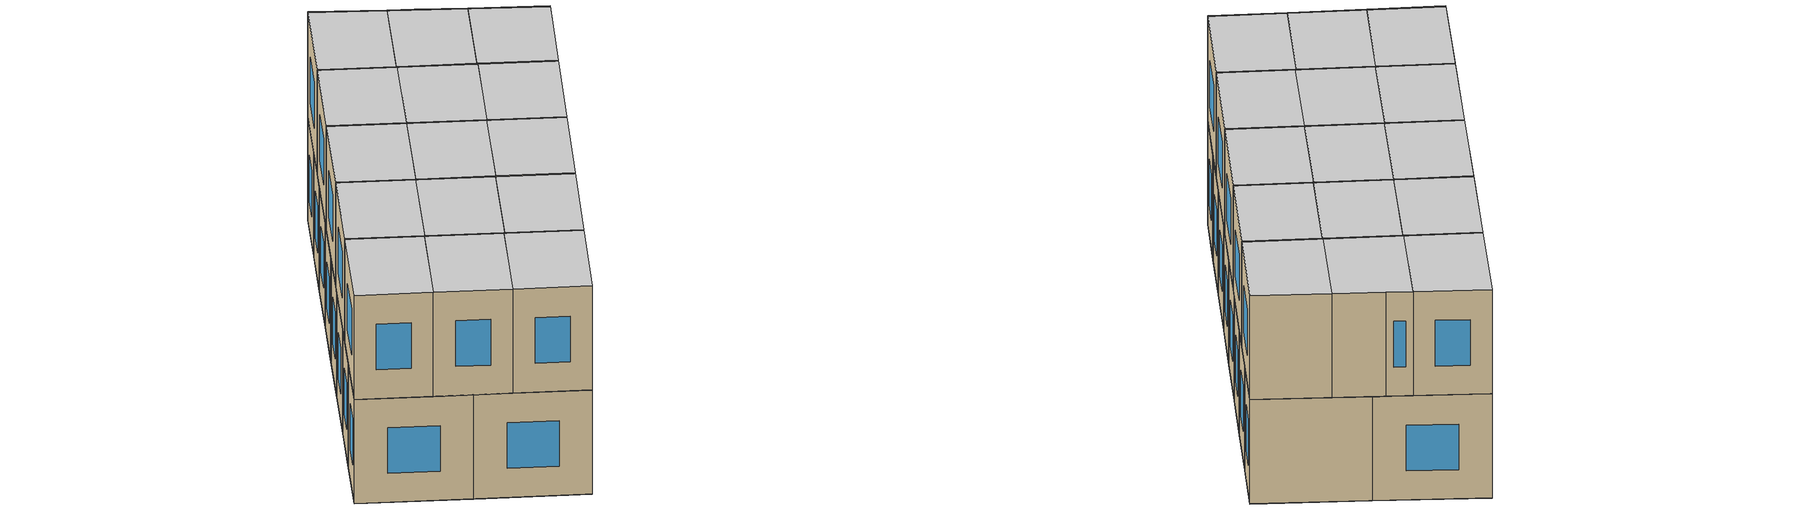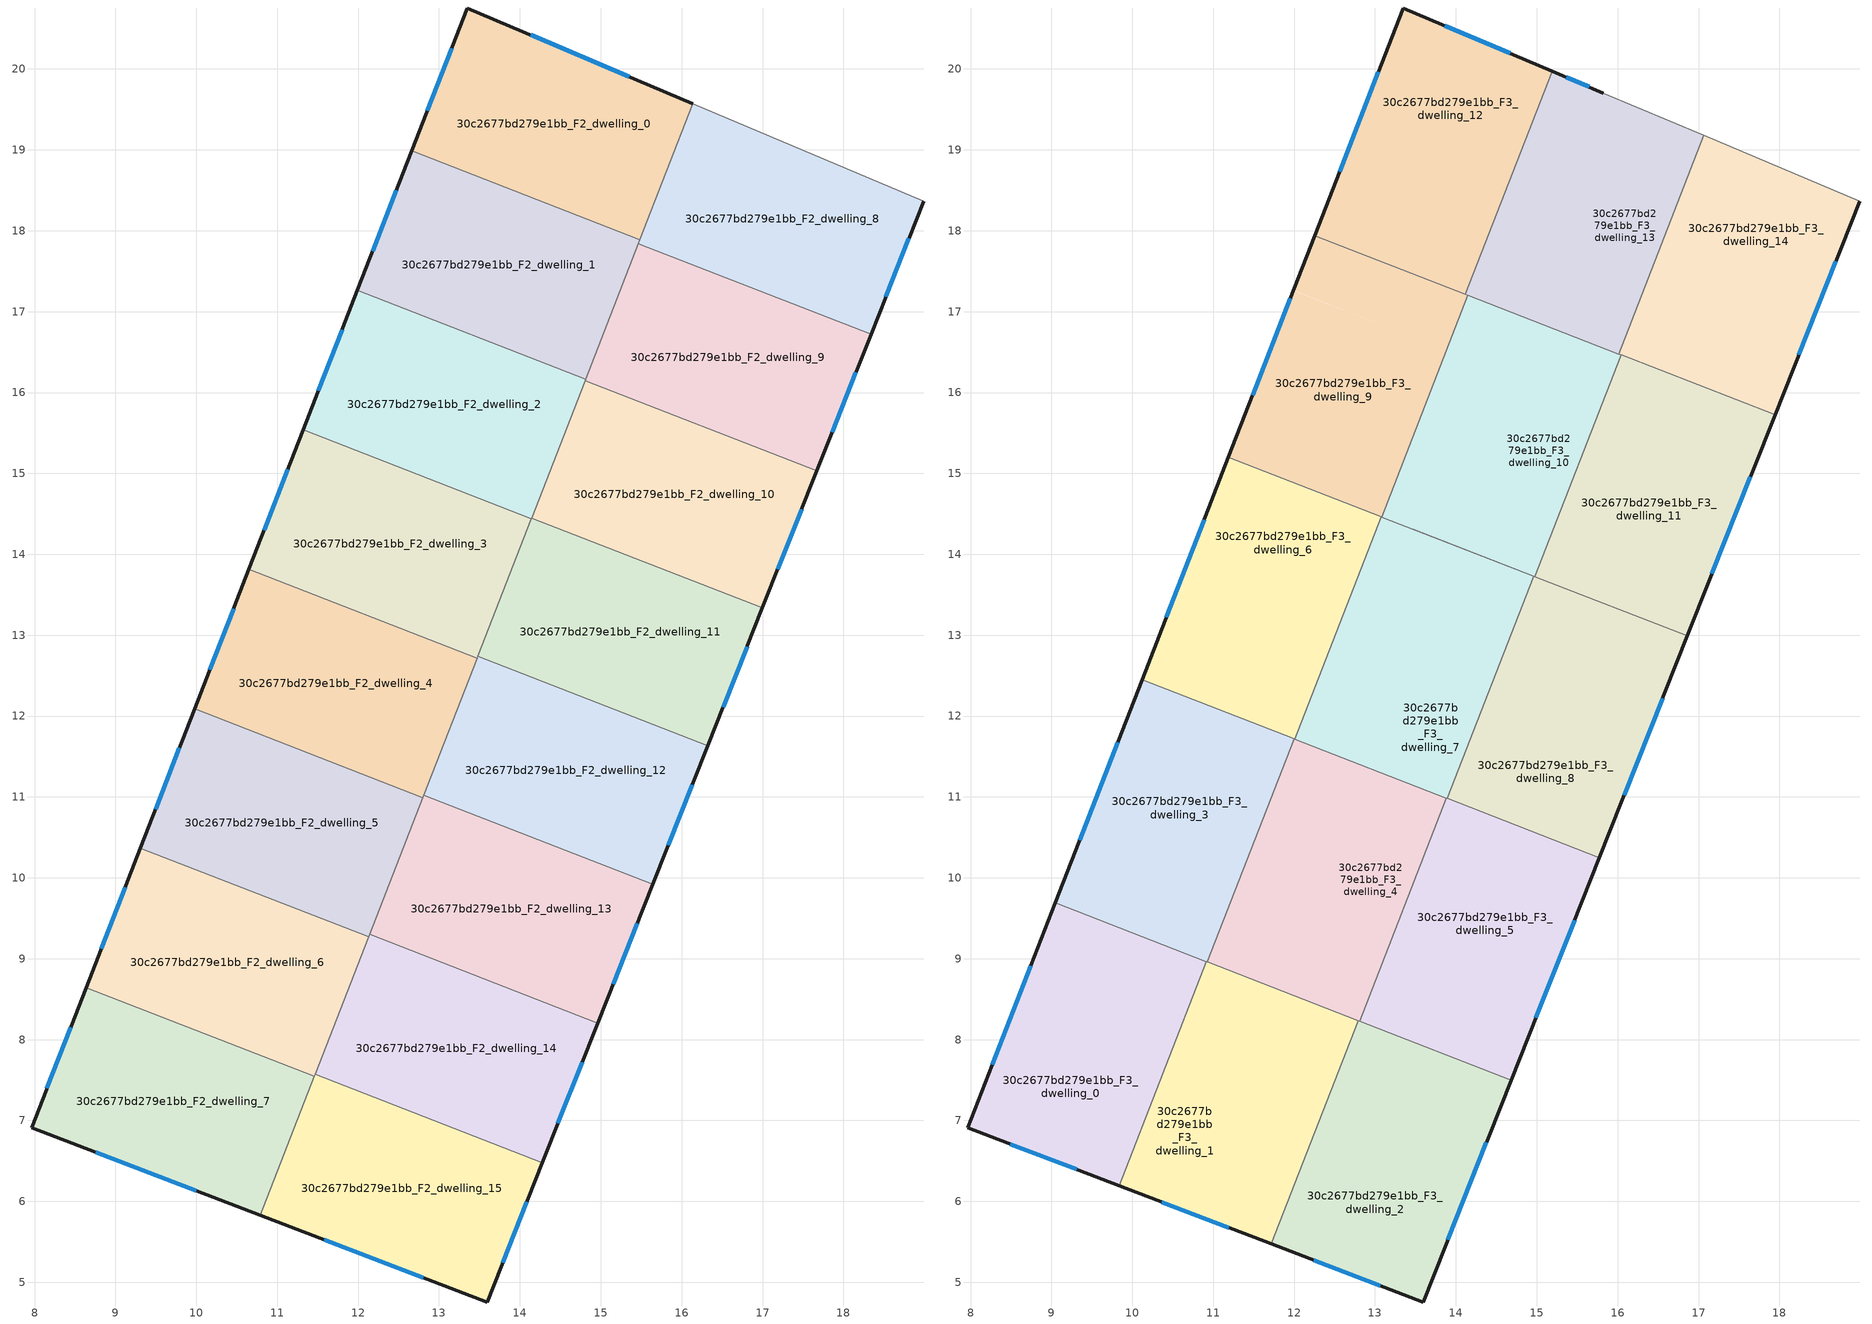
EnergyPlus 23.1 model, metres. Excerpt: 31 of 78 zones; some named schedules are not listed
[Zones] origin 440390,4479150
30c2677bd279e1bb_F2_dwelling_0
 floor to 30c2677bd279e1bb_F1_dwelling_0 (EU_floor_Construction): 15.48,17.89 16.14,19.57 13.35,20.75 12.66,18.99 z6
 wall outside (EU_wall_Construction): 12.66,18.99 13.35,20.75 16.14,19.57 z6:9
 wall to 30c2677bd279e1bb_F2_dwelling_1 (EU_wall_Construction): 15.48,17.89 12.66,18.99 z6:9
 wall to 30c2677bd279e1bb_F2_dwelling_8 (EU_wall_Construction): 16.14,19.57 15.48,17.89 z6:9
 window (EU_Window_Construction): 14.13,20.42 15.35,19.9 / 12.85,19.48 13.16,20.26 z6.84:8.16
30c2677bd279e1bb_F2_dwelling_1
 floor to 30c2677bd279e1bb_F1_dwelling_1 (EU_floor_Construction): 14.81,16.17 15.48,17.89 12.66,18.99 11.99,17.26 z6
 wall outside (EU_wall_Construction): 11.99,17.26 12.66,18.99 z6:9
 wall to 30c2677bd279e1bb_F2_dwelling_2 (EU_wall_Construction): 14.81,16.17 11.99,17.26 z6:9
 wall to 30c2677bd279e1bb_F2_dwelling_9 (EU_wall_Construction): 15.46,17.84 14.81,16.17 z6:9
 wall to 30c2677bd279e1bb_F2_dwelling_8 (EU_wall_Construction): 15.48,17.89 15.47,17.84 z6:9
 window (EU_Window_Construction): 12.18,17.75 12.47,18.5 z6.84:8.16
30c2677bd279e1bb_F2_dwelling_10
 floor to 30c2677bd279e1bb_F1_dwelling_10 (EU_floor_Construction): 17,13.34 17.67,15.03 14.81,16.15 14.15,14.45 z6
 wall outside (EU_wall_Construction): 17.67,15.03 17,13.34 z6:9
 wall to 30c2677bd279e1bb_F2_dwelling_9 (EU_wall_Construction): 14.81,16.15 17.67,15.03 z6:9
 wall to 30c2677bd279e1bb_F2_dwelling_11 (EU_wall_Construction): 17,13.34 14.15,14.45 z6:9
 wall to 30c2677bd279e1bb_F2_dwelling_2 (EU_wall_Construction): 14.15,14.45 14.81,16.15 z6:9
 window (EU_Window_Construction): 17.48,14.56 17.19,13.81 z6.84:8.16
 ceiling adiabatic (EU_roof_Construction): 15.77,15.77 15.11,14.07 14.15,14.45 14.81,16.15 z9
30c2677bd279e1bb_F2_dwelling_11
 floor to 30c2677bd279e1bb_F1_dwelling_11 (EU_floor_Construction): 16.32,11.63 17,13.34 14.15,14.45 13.48,12.74 z6
 wall outside (EU_wall_Construction): 17,13.34 16.32,11.63 z6:9
 wall to 30c2677bd279e1bb_F2_dwelling_12 (EU_wall_Construction): 16.32,11.63 13.48,12.74 z6:9
 wall to 30c2677bd279e1bb_F2_dwelling_3 (EU_wall_Construction): 13.48,12.74 14.14,14.44 z6:9
 window (EU_Window_Construction): 16.81,12.86 16.51,12.11 z6.84:8.16
 ceiling adiabatic (EU_roof_Construction): 16.86,12.99 14.01,14.1 14.15,14.45 15.11,14.07 14.98,13.72 z9
30c2677bd279e1bb_F2_dwelling_12
 floor to 30c2677bd279e1bb_F1_dwelling_12 (EU_floor_Construction): 15.64,9.92 16.32,11.63 13.48,12.74 12.81,11.02 z6
 wall outside (EU_wall_Construction): 16.32,11.63 15.64,9.92 z6:9
 wall to 30c2677bd279e1bb_F2_dwelling_13 (EU_wall_Construction): 15.64,9.92 12.81,11.02 z6:9
 wall to 30c2677bd279e1bb_F2_dwelling_4 (EU_wall_Construction): 12.81,11.02 13.47,12.72 z6:9
 wall to 30c2677bd279e1bb_F2_dwelling_3 (EU_wall_Construction): 13.47,12.72 13.48,12.74 z6:9
 window (EU_Window_Construction): 16.13,11.15 15.83,10.4 z6.84:8.16
 ceiling adiabatic (EU_roof_Construction): 15.77,10.25 15.64,9.92 12.81,11.02 12.94,11.35 z9
30c2677bd279e1bb_F2_dwelling_13
 floor to 30c2677bd279e1bb_F1_dwelling_13 (EU_floor_Construction): 14.96,8.21 15.64,9.92 12.81,11.02 12.14,9.3 z6
 wall outside (EU_wall_Construction): 15.64,9.92 14.96,8.21 z6:9
 wall to 30c2677bd279e1bb_F2_dwelling_14 (EU_wall_Construction): 14.96,8.21 12.14,9.3 z6:9
 wall to 30c2677bd279e1bb_F2_dwelling_5 (EU_wall_Construction): 12.14,9.3 12.8,10.99 z6:9
 wall to 30c2677bd279e1bb_F2_dwelling_4 (EU_wall_Construction): 12.8,10.99 12.81,11.02 z6:9
 window (EU_Window_Construction): 15.45,9.44 15.15,8.69 z6.84:8.16
30c2677bd279e1bb_F2_dwelling_14
 floor to 30c2677bd279e1bb_F1_dwelling_14 (EU_floor_Construction): 14.28,6.48 14.96,8.21 12.14,9.3 11.47,7.57 z6
 wall outside (EU_wall_Construction): 14.96,8.21 14.28,6.48 z6:9
 wall to 30c2677bd279e1bb_F2_dwelling_15 (EU_wall_Construction): 14.28,6.48 11.47,7.57 z6:9
 wall to 30c2677bd279e1bb_F2_dwelling_6 (EU_wall_Construction): 11.47,7.57 12.13,9.27 z6:9
 wall to 30c2677bd279e1bb_F2_dwelling_5 (EU_wall_Construction): 12.13,9.27 12.14,9.3 z6:9
 window (EU_Window_Construction): 14.77,7.72 14.47,6.96 z6.84:8.16
 ceiling adiabatic (EU_roof_Construction): 14.96,8.21 14.28,6.48 14.68,7.5 12.81,8.23 13.09,8.93 z9
30c2677bd279e1bb_F2_dwelling_15
 floor to 30c2677bd279e1bb_F1_dwelling_15 (EU_floor_Construction): 13.59,4.76 14.28,6.48 11.47,7.57 10.79,5.83 z6
 wall outside (EU_wall_Construction): 14.28,6.48 13.59,4.76 10.79,5.83 z6:9
 wall to 30c2677bd279e1bb_F2_dwelling_7 (EU_wall_Construction): 10.79,5.83 11.46,7.54 z6:9
 wall to 30c2677bd279e1bb_F2_dwelling_6 (EU_wall_Construction): 11.46,7.54 11.47,7.57 z6:9
 window (EU_Window_Construction): 14.09,6 13.79,5.24 / 12.81,5.06 11.58,5.53 z6.84:8.16
30c2677bd279e1bb_F2_dwelling_2
 floor to 30c2677bd279e1bb_F1_dwelling_2 (EU_floor_Construction): 14.14,14.44 14.81,16.17 11.99,17.26 11.32,15.54 z6
 wall outside (EU_wall_Construction): 11.32,15.54 11.99,17.26 z6:9
 wall to 30c2677bd279e1bb_F2_dwelling_3 (EU_wall_Construction): 14.14,14.44 11.32,15.54 z6:9
 wall to 30c2677bd279e1bb_F2_dwelling_9 (EU_wall_Construction): 14.81,16.17 14.81,16.15 z6:9
 window (EU_Window_Construction): 11.51,16.02 11.8,16.78 z6.84:8.16
30c2677bd279e1bb_F2_dwelling_3
 floor to 30c2677bd279e1bb_F1_dwelling_3 (EU_floor_Construction): 13.47,12.72 14.14,14.44 11.32,15.54 10.65,13.81 z6
 wall outside (EU_wall_Construction): 10.65,13.81 11.32,15.54 z6:9
 wall to 30c2677bd279e1bb_F2_dwelling_4 (EU_wall_Construction): 13.47,12.72 10.65,13.81 z6:9
 window (EU_Window_Construction): 10.84,14.3 11.13,15.05 z6.84:8.16
 ceiling adiabatic (EU_roof_Construction): 13.08,14.46 12.54,13.08 10.65,13.81 11.19,15.2 z9
30c2677bd279e1bb_F2_dwelling_4
 floor to 30c2677bd279e1bb_F1_dwelling_4 (EU_floor_Construction): 12.8,10.99 13.47,12.72 10.65,13.81 9.98,12.09 z6
 wall outside (EU_wall_Construction): 9.98,12.09 10.65,13.81 z6:9
 wall to 30c2677bd279e1bb_F2_dwelling_5 (EU_wall_Construction): 12.8,10.99 9.98,12.09 z6:9
 window (EU_Window_Construction): 10.17,12.57 10.46,13.33 z6.84:8.16
30c2677bd279e1bb_F2_dwelling_5
 floor to 30c2677bd279e1bb_F1_dwelling_5 (EU_floor_Construction): 12.13,9.27 12.8,10.99 9.98,12.09 9.31,10.37 z6
 wall outside (EU_wall_Construction): 9.31,10.37 9.98,12.09 z6:9
 wall to 30c2677bd279e1bb_F2_dwelling_6 (EU_wall_Construction): 12.13,9.27 9.31,10.37 z6:9
 window (EU_Window_Construction): 9.5,10.85 9.79,11.61 z6.84:8.16
30c2677bd279e1bb_F2_dwelling_6
 floor to 30c2677bd279e1bb_F1_dwelling_6 (EU_floor_Construction): 11.46,7.54 12.13,9.27 9.31,10.37 8.64,8.64 z6
 wall outside (EU_wall_Construction): 8.64,8.64 9.31,10.37 z6:9
 wall to 30c2677bd279e1bb_F2_dwelling_7 (EU_wall_Construction): 11.46,7.54 8.64,8.64 z6:9
 window (EU_Window_Construction): 8.83,9.13 9.12,9.88 z6.84:8.16
30c2677bd279e1bb_F2_dwelling_7
 floor to 30c2677bd279e1bb_F1_dwelling_7 (EU_floor_Construction): 10.79,5.83 11.46,7.54 8.64,8.64 7.97,6.91 z6
 wall outside (EU_wall_Construction): 10.79,5.83 7.97,6.91 8.64,8.64 z6:9
 window (EU_Window_Construction): 10,6.13 8.76,6.61 / 8.15,7.4 8.45,8.16 z6.84:8.16
30c2677bd279e1bb_F2_dwelling_8
 floor to 30c2677bd279e1bb_F1_dwelling_8 (EU_floor_Construction): 18.34,16.72 18.99,18.37 16.14,19.57 15.47,17.84 z6
 wall outside (EU_wall_Construction): 18.99,18.37 18.34,16.72 z6:9
 wall adiabatic (EU_wall_Construction): 16.14,19.57 18.99,18.37 z6:9
 wall to 30c2677bd279e1bb_F2_dwelling_9 (EU_wall_Construction): 18.34,16.72 15.47,17.84 z6:9
 window (EU_Window_Construction): 18.81,17.91 18.53,17.18 z6.84:8.16
 ceiling adiabatic (EU_roof_Construction): 18.99,18.37 18.34,16.72 15.47,17.84 16.14,19.57 z9
30c2677bd279e1bb_F2_dwelling_9
 floor to 30c2677bd279e1bb_F1_dwelling_9 (EU_floor_Construction): 17.67,15.03 18.34,16.72 15.47,17.84 14.81,16.15 z6
 wall outside (EU_wall_Construction): 18.34,16.72 17.67,15.03 z6:9
 window (EU_Window_Construction): 18.15,16.25 17.86,15.51 z6.84:8.16
 ceiling adiabatic (EU_roof_Construction): 18.34,16.72 17.67,15.03 14.81,16.15 15.47,17.84 16.41,17.48 16.02,16.47 17.95,15.72 z9
30c2677bd279e1bb_F3_dwelling_0
 floor to 30c2677bd279e1bb_F2_dwelling_7 (EU_floor_Construction): 9.84,6.19 10.51,7.91 8.64,8.64 7.97,6.91 z9
 floor to 30c2677bd279e1bb_F2_dwelling_6 (EU_floor_Construction): 10.51,7.91 10.92,8.96 9.05,9.69 8.64,8.64 z9
 wall outside (EU_wall_Construction): 9.84,6.19 7.97,6.91 9.05,9.69 z9:12
 wall to 30c2677bd279e1bb_F3_dwelling_1 (EU_wall_Construction): 10.92,8.96 9.84,6.19 z9:12
 wall to 30c2677bd279e1bb_F3_dwelling_3 (EU_wall_Construction): 9.05,9.69 10.92,8.96 z9:12
 window (EU_Window_Construction): 9.31,6.39 8.49,6.71 / 8.27,7.69 8.74,8.91 z9.84:11.16
 ceiling to 30c2677bd279e1bb_F4_dwelling_0 (EU_floor_Construction): 10.92,8.96 9.84,6.19 7.97,6.91 9.05,9.69 z12
30c2677bd279e1bb_F3_dwelling_1
 floor to 30c2677bd279e1bb_F2_dwelling_15 (EU_floor_Construction): 11.72,5.47 12.39,7.21 11.47,7.57 10.79,5.83 z9
 floor to 30c2677bd279e1bb_F2_dwelling_7 (EU_floor_Construction): 10.79,5.83 11.46,7.54 10.51,7.91 9.84,6.19 z9
 floor to 30c2677bd279e1bb_F2_dwelling_6 (EU_floor_Construction): 11.46,7.54 11.87,8.59 10.92,8.96 10.51,7.91 z9
 floor to 30c2677bd279e1bb_F2_dwelling_14 (EU_floor_Construction): 12.39,7.21 12.79,8.24 11.87,8.59 11.47,7.57 z9
 wall outside (EU_wall_Construction): 11.72,5.47 9.84,6.19 z9:12
 wall to 30c2677bd279e1bb_F3_dwelling_2 (EU_wall_Construction): 12.79,8.24 11.72,5.47 z9:12
 wall to 30c2677bd279e1bb_F3_dwelling_4 (EU_wall_Construction): 10.93,8.96 12.79,8.24 z9:12
 wall to 30c2677bd279e1bb_F3_dwelling_3 (EU_wall_Construction): 10.92,8.97 10.93,8.96 z9:12
 window (EU_Window_Construction): 11.19,5.68 10.37,5.99 z9.84:11.16
 ceiling to 30c2677bd279e1bb_F4_dwelling_1 (EU_floor_Construction): 12.79,8.24 11.72,5.47 9.84,6.19 10.92,8.96 z12
30c2677bd279e1bb_F3_dwelling_10
 floor to 30c2677bd279e1bb_F2_dwelling_2 (EU_floor_Construction): 14.14,14.44 14.81,16.17 13.89,16.53 13.22,14.8 z9
 floor to 30c2677bd279e1bb_F2_dwelling_1 (EU_floor_Construction): 14.81,16.17 15.08,16.84 14.15,17.2 13.89,16.53 z9
 floor to 30c2677bd279e1bb_F2_dwelling_3 (EU_floor_Construction): 14.01,14.1 14.14,14.44 13.22,14.8 13.08,14.46 z9
 floor adiabatic (EU_floor_Construction): 14.98,13.72 16.04,16.46 15.08,16.84 14.01,14.1 z9
 wall to 30c2677bd279e1bb_F3_dwelling_11 (EU_wall_Construction): 16.04,16.46 14.98,13.72 z9:12
 wall to 30c2677bd279e1bb_F3_dwelling_9 (EU_wall_Construction): 13.08,14.46 14.15,17.2 z9:12
 wall to 30c2677bd279e1bb_F3_dwelling_7 (EU_wall_Construction): 14.96,13.73 13.08,14.46 z9:12
 wall to 30c2677bd279e1bb_F3_dwelling_13 (EU_wall_Construction): 14.15,17.2 16.02,16.48 z9:12
 wall to 30c2677bd279e1bb_F3_dwelling_8 (EU_wall_Construction): 14.98,13.73 14.96,13.73 z9:12
 wall to 30c2677bd279e1bb_F3_dwelling_14 (EU_wall_Construction): 16.02,16.48 16.04,16.46 z9:12
 ceiling to 30c2677bd279e1bb_F4_dwelling_10 (EU_floor_Construction): 16.04,16.46 14.98,13.72 13.08,14.46 14.15,17.2 z12
30c2677bd279e1bb_F3_dwelling_11
 floor to 30c2677bd279e1bb_F2_dwelling_10 (EU_floor_Construction): 17,13.34 17.67,15.03 15.77,15.77 15.11,14.07 z9
 floor adiabatic (EU_floor_Construction): 17.67,15.03 17.95,15.72 16.04,16.46 15.77,15.77 z9
 floor to 30c2677bd279e1bb_F2_dwelling_11 (EU_floor_Construction): 16.86,12.99 17,13.34 15.11,14.07 14.98,13.72 z9
 wall outside (EU_wall_Construction): 17.95,15.72 16.86,12.99 z9:12
 wall to 30c2677bd279e1bb_F3_dwelling_8 (EU_wall_Construction): 16.86,12.99 14.98,13.72 z9:12
 wall to 30c2677bd279e1bb_F3_dwelling_14 (EU_wall_Construction): 16.04,16.46 17.95,15.72 z9:12
 window (EU_Window_Construction): 17.64,14.96 17.17,13.76 z9.84:11.16
 ceiling to 30c2677bd279e1bb_F4_dwelling_11 (EU_floor_Construction): 17.95,15.72 16.86,12.99 14.98,13.72 16.04,16.46 z12
30c2677bd279e1bb_F3_dwelling_12
 floor to 30c2677bd279e1bb_F2_dwelling_0 (EU_floor_Construction): 14.52,18.26 15.19,19.97 13.35,20.75 12.66,18.99 z9
 floor to 30c2677bd279e1bb_F2_dwelling_1 (EU_floor_Construction): 14.12,17.21 14.52,18.26 12.66,18.99 12.25,17.94 z9
 wall outside (EU_wall_Construction): 12.25,17.94 13.35,20.75 15.19,19.97 z9:12
 wall to 30c2677bd279e1bb_F3_dwelling_13 (EU_wall_Construction): 15.19,19.97 14.12,17.21 z9:12
 wall to 30c2677bd279e1bb_F3_dwelling_9 (EU_wall_Construction): 14.12,17.21 12.25,17.94 z9:12
 window (EU_Window_Construction): 12.56,18.73 13.04,19.96 / 13.87,20.53 14.67,20.19 z9.84:11.16
 ceiling to 30c2677bd279e1bb_F4_dwelling_12 (EU_floor_Construction): 15.19,19.97 14.12,17.21 12.25,17.94 13.35,20.75 z12
30c2677bd279e1bb_F3_dwelling_13
 floor to 30c2677bd279e1bb_F2_dwelling_0 (EU_floor_Construction): 15.48,17.89 16.14,19.57 15.96,19.64 15.83,19.7 15.19,19.97 14.52,18.26 z9
 floor to 30c2677bd279e1bb_F2_dwelling_1 (EU_floor_Construction): 15.08,16.84 15.48,17.89 14.52,18.26 14.12,17.21 z9
 floor adiabatic (EU_floor_Construction): 16.02,16.47 17.07,19.18 15.96,19.64 16.14,19.57 15.08,16.84 z9
 wall outside (EU_wall_Construction): 15.19,19.97 15.83,19.7 z9:12
 wall adiabatic (EU_wall_Construction): 15.83,19.7 17.07,19.18 z9:12
 wall to 30c2677bd279e1bb_F3_dwelling_14 (EU_wall_Construction): 17.07,19.18 16.02,16.47 z9:12
 wall to 30c2677bd279e1bb_F3_dwelling_9 (EU_wall_Construction): 14.15,17.2 14.12,17.21 z9:12
 window (EU_Window_Construction): 15.37,19.9 15.65,19.78 z9.84:11.16
 ceiling to 30c2677bd279e1bb_F4_dwelling_13 (EU_floor_Construction): 17.07,19.18 16.02,16.47 14.12,17.21 15.19,19.97 15.83,19.7 z12
30c2677bd279e1bb_F3_dwelling_14
 floor to 30c2677bd279e1bb_F2_dwelling_9 (EU_floor_Construction): 17.95,15.72 18.34,16.72 16.41,17.48 16.02,16.47 z9
 floor adiabatic (EU_floor_Construction): 18.34,16.72 18.99,18.37 17.07,19.18 16.41,17.48 z9
 wall outside (EU_wall_Construction): 18.99,18.37 17.95,15.72 z9:12
 wall adiabatic (EU_wall_Construction): 17.07,19.18 18.99,18.37 z9:12
 window (EU_Window_Construction): 18.7,17.62 18.24,16.47 z9.84:11.16
 ceiling to 30c2677bd279e1bb_F4_dwelling_14 (EU_floor_Construction): 18.99,18.37 17.95,15.72 16.02,16.47 17.07,19.18 z12
30c2677bd279e1bb_F3_dwelling_2
 floor to 30c2677bd279e1bb_F2_dwelling_14 (EU_floor_Construction): 14.28,6.48 14.68,7.5 12.79,8.24 12.39,7.21 z9
 floor to 30c2677bd279e1bb_F2_dwelling_15 (EU_floor_Construction): 13.59,4.76 14.28,6.48 12.39,7.21 11.72,5.47 z9
 wall outside (EU_wall_Construction): 14.68,7.5 13.59,4.76 11.72,5.47 z9:12
 wall to 30c2677bd279e1bb_F3_dwelling_5 (EU_wall_Construction): 12.81,8.23 14.68,7.5 z9:12
 wall to 30c2677bd279e1bb_F3_dwelling_4 (EU_wall_Construction): 12.79,8.24 12.81,8.23 z9:12
 window (EU_Window_Construction): 14.38,6.73 13.9,5.53 / 13.07,4.96 12.25,5.27 z9.84:11.16
 ceiling to 30c2677bd279e1bb_F4_dwelling_2 (EU_floor_Construction): 14.68,7.5 13.59,4.76 11.72,5.47 12.79,8.24 z12
30c2677bd279e1bb_F3_dwelling_3
 floor to 30c2677bd279e1bb_F2_dwelling_5 (EU_floor_Construction): 11.19,9.63 11.86,11.36 9.98,12.09 9.31,10.37 z9
 floor to 30c2677bd279e1bb_F2_dwelling_4 (EU_floor_Construction): 11.86,11.36 12,11.72 10.12,12.45 9.98,12.09 z9
 floor to 30c2677bd279e1bb_F2_dwelling_6 (EU_floor_Construction): 10.93,8.96 11.19,9.63 9.31,10.37 9.05,9.69 z9
 wall outside (EU_wall_Construction): 9.05,9.69 10.12,12.45 z9:12
 wall to 30c2677bd279e1bb_F3_dwelling_4 (EU_wall_Construction): 12,11.72 10.93,8.96 z9:12
 wall to 30c2677bd279e1bb_F3_dwelling_6 (EU_wall_Construction): 10.12,12.45 12,11.72 z9:12
 window (EU_Window_Construction): 9.35,10.47 9.82,11.68 z9.84:11.16
 ceiling to 30c2677bd279e1bb_F4_dwelling_3 (EU_floor_Construction): 12,11.72 10.93,8.96 9.05,9.69 10.12,12.45 z12
30c2677bd279e1bb_F3_dwelling_4
 floor to 30c2677bd279e1bb_F2_dwelling_4 (EU_floor_Construction): 12.8,10.99 12.94,11.35 12,11.72 11.86,11.36 z9
 floor to 30c2677bd279e1bb_F2_dwelling_13 (EU_floor_Construction): 13.09,8.93 13.75,10.66 12.81,11.02 12.14,9.3 z9
 floor to 30c2677bd279e1bb_F2_dwelling_5 (EU_floor_Construction): 12.13,9.27 12.8,10.99 11.86,11.36 11.19,9.63 z9
 floor to 30c2677bd279e1bb_F2_dwelling_14 (EU_floor_Construction): 12.81,8.23 13.09,8.93 12.14,9.3 12.13,9.27 11.87,8.59 z9
 floor adiabatic (EU_floor_Construction): 13.75,10.66 13.88,10.99 12.94,11.35 12.81,11.02 z9
 floor to 30c2677bd279e1bb_F2_dwelling_6 (EU_floor_Construction): 11.87,8.59 12.13,9.27 11.19,9.63 10.93,8.96 z9
 wall to 30c2677bd279e1bb_F3_dwelling_5 (EU_wall_Construction): 13.88,10.99 12.81,8.23 z9:12
 wall to 30c2677bd279e1bb_F3_dwelling_7 (EU_wall_Construction): 12.01,11.72 13.88,10.99 z9:12
 ceiling to 30c2677bd279e1bb_F4_dwelling_4 (EU_floor_Construction): 13.88,10.99 12.81,8.23 10.93,8.96 12,11.72 z12
30c2677bd279e1bb_F3_dwelling_5
 floor to 30c2677bd279e1bb_F2_dwelling_13 (EU_floor_Construction): 14.96,8.21 15.64,9.92 13.75,10.66 13.09,8.93 z9
 floor adiabatic (EU_floor_Construction): 14.68,7.5 14.96,8.21 13.09,8.93 12.81,8.23 z9; 15.64,9.92 15.77,10.25 13.88,10.99 13.75,10.66 z9
 wall outside (EU_wall_Construction): 15.78,10.25 14.68,7.5 z9:12
 wall to 30c2677bd279e1bb_F3_dwelling_8 (EU_wall_Construction): 13.9,10.98 15.78,10.25 z9:12
 wall to 30c2677bd279e1bb_F3_dwelling_7 (EU_wall_Construction): 13.88,10.99 13.9,10.98 z9:12
 window (EU_Window_Construction): 15.47,9.48 14.99,8.27 z9.84:11.16
 ceiling to 30c2677bd279e1bb_F4_dwelling_5 (EU_floor_Construction): 15.78,10.25 14.68,7.5 12.81,8.23 13.88,10.99 z12
30c2677bd279e1bb_F3_dwelling_6
 floor to 30c2677bd279e1bb_F2_dwelling_4 (EU_floor_Construction): 12.01,11.72 12.54,13.08 10.65,13.81 10.12,12.45 z9
 floor adiabatic (EU_floor_Construction): 12.54,13.08 13.08,14.46 11.19,15.2 10.65,13.81 z9
 wall outside (EU_wall_Construction): 10.12,12.45 11.19,15.2 z9:12
 wall to 30c2677bd279e1bb_F3_dwelling_7 (EU_wall_Construction): 13.08,14.46 12.01,11.72 z9:12
 wall to 30c2677bd279e1bb_F3_dwelling_9 (EU_wall_Construction): 11.19,15.2 13.08,14.46 z9:12
 window (EU_Window_Construction): 10.42,13.22 10.89,14.43 z9.84:11.16
 ceiling to 30c2677bd279e1bb_F4_dwelling_6 (EU_floor_Construction): 13.08,14.46 12.01,11.72 10.12,12.45 11.19,15.2 z12
30c2677bd279e1bb_F3_dwelling_7
 floor to 30c2677bd279e1bb_F2_dwelling_12 (EU_floor_Construction): 13.9,10.98 14.43,12.37 13.48,12.74 12.94,11.35 z9
 floor to 30c2677bd279e1bb_F2_dwelling_11 (EU_floor_Construction): 14.43,12.37 14.96,13.73 14.01,14.1 13.48,12.74 z9
 floor to 30c2677bd279e1bb_F2_dwelling_3 (EU_floor_Construction): 13.47,12.72 14.01,14.1 13.08,14.46 12.54,13.08 z9
 floor to 30c2677bd279e1bb_F2_dwelling_4 (EU_floor_Construction): 12.94,11.35 13.47,12.72 12.54,13.08 12.01,11.72 z9
 wall to 30c2677bd279e1bb_F3_dwelling_8 (EU_wall_Construction): 14.96,13.73 13.9,10.98 z9:12
 ceiling to 30c2677bd279e1bb_F4_dwelling_7 (EU_floor_Construction): 14.96,13.73 13.9,10.98 12.01,11.72 13.08,14.46 z12
30c2677bd279e1bb_F3_dwelling_8
 floor to 30c2677bd279e1bb_F2_dwelling_12 (EU_floor_Construction): 15.77,10.25 16.32,11.63 14.43,12.37 13.9,10.98 z9
 floor to 30c2677bd279e1bb_F2_dwelling_11 (EU_floor_Construction): 16.32,11.63 16.86,12.99 14.01,14.1 14.96,13.73 14.43,12.37 z9
 wall outside (EU_wall_Construction): 16.86,12.99 15.78,10.25 z9:12
 wall adiabatic (EU_wall_Construction): 14.96,13.73 13.47,14.31 14.96,13.73 z9:12
 window (EU_Window_Construction): 16.56,12.22 16.08,11.02 z9.84:11.16
 ceiling to 30c2677bd279e1bb_F4_dwelling_8 (EU_floor_Construction): 16.86,12.99 15.78,10.25 13.9,10.98 14.96,13.73 13.47,14.31 z12
30c2677bd279e1bb_F3_dwelling_9
 floor to 30c2677bd279e1bb_F2_dwelling_1 (EU_floor_Construction): 13.89,16.53 14.15,17.2 12.25,17.94 11.99,17.26 z9
 floor to 30c2677bd279e1bb_F2_dwelling_2 (EU_floor_Construction): 13.22,14.8 13.89,16.53 11.99,17.26 11.32,15.54 z9
 floor to 30c2677bd279e1bb_F2_dwelling_3 (EU_floor_Construction): 13.08,14.46 13.22,14.8 11.32,15.54 11.19,15.2 z9
 wall outside (EU_wall_Construction): 11.19,15.2 12.25,17.94 z9:12
 window (EU_Window_Construction): 11.49,15.97 11.95,17.17 z9.84:11.16
 ceiling to 30c2677bd279e1bb_F4_dwelling_9 (EU_floor_Construction): 14.15,17.2 13.08,14.46 11.19,15.2 12.25,17.94 z12
[Building]
EU S2 Campaign: North Axis=0; Terrain=City; Solar Distribution=FullExterior
[Site:Location]
Madrid: Latitude=40.5; Longitude=-3.5; Time Zone=1; Elevation=609
[SizingPeriod:WeatherFileDays]
AnnualSizingPeriod: Begin Month=1; Begin Day of Month=1; End Month=12; End Day of Month=31; Day of Week for Start Day=Monday; Use Weather File Daylight Saving Period=No; Use Weather File Rain and Snow Indicators=No
[MATERIAL]
EU_InternalMass_Material: Roughness=MediumRough; Thickness=0.1; Conductivity=1; Density=1800; Specific Heat=900; Thermal Absorptance=0.9; Solar Absorptance=0.7; Visible Absorptance=0.7
[MATERIAL:NOMASS] Roughness=MediumRough; Thermal Absorptance=0.9; Solar Absorptance=0.7; Visible Absorptance=0.7
Name | Thermal Resistance
EU_wall_NoMass; EU_roof_NoMass | 2.16768
EU_floor_NoMass | 1.14339
[WINDOWMATERIAL:SIMPLEGLAZINGSYSTEM]
EU_Window_SimpleGlazing: UFactor=3.23888; Solar Heat Gain Coefficient=0.85; Visible Transmittance=0.85
[CONSTRUCTION]
EU_wall_Construction: EU_wall_NoMass
EU_roof_Construction: EU_roof_NoMass
EU_floor_Construction: EU_floor_NoMass
EU_InternalMass_Construction: EU_InternalMass_Material
EU_Window_Construction: EU_Window_SimpleGlazing
[ZONE] Type=1; Multiplier=1; Ceiling Height=autocalculate; Floor Area=autocalculate; Part of Total Floor Area=Yes
Name | Volume
30c2677bd279e1bb_F2_dwelling_0 | 16.8003
30c2677bd279e1bb_F3_dwelling_0; 30c2677bd279e1bb_F3_dwelling_5 | 17.9264
30c2677bd279e1bb_F2_dwelling_1; 30c2677bd279e1bb_F2_dwelling_14; 30c2677bd279e1bb_F2_dwelling_3 | 16.8047
30c2677bd279e1bb_F3_dwelling_1 | 17.9268
30c2677bd279e1bb_F2_dwelling_10 | 16.7992
30c2677bd279e1bb_F3_dwelling_10 | 17.9202
30c2677bd279e1bb_F2_dwelling_11 | 16.8105
30c2677bd279e1bb_F3_dwelling_11 | 17.9312
30c2677bd279e1bb_F2_dwelling_12 | 16.8069
30c2677bd279e1bb_F3_dwelling_12 | 17.9246
30c2677bd279e1bb_F2_dwelling_13 | 16.8014
30c2677bd279e1bb_F3_dwelling_13 | 17.9128
30c2677bd279e1bb_F3_dwelling_14 | 17.9238
30c2677bd279e1bb_F2_dwelling_15; 30c2677bd279e1bb_F2_dwelling_7 | 16.8021
30c2677bd279e1bb_F2_dwelling_2; 30c2677bd279e1bb_F2_dwelling_5 | 16.7996
30c2677bd279e1bb_F3_dwelling_2 | 17.9176
30c2677bd279e1bb_F3_dwelling_3 | 17.9282
30c2677bd279e1bb_F2_dwelling_4 | 16.7963
30c2677bd279e1bb_F3_dwelling_4; 30c2677bd279e1bb_F3_dwelling_8 | 17.9227
30c2677bd279e1bb_F2_dwelling_6 | 16.8087
30c2677bd279e1bb_F3_dwelling_6 | 17.9165
30c2677bd279e1bb_F3_dwelling_7 | 17.9194
30c2677bd279e1bb_F2_dwelling_8 | 16.8073
30c2677bd279e1bb_F2_dwelling_9 | 16.8025
30c2677bd279e1bb_F3_dwelling_9 | 17.929
[INTERNALMASS] Construction=EU_InternalMass_Construction
Name | Zone or ZoneList | Surface Area
30c2677bd279e1bb_F2_dwelling_0_EU_InternalMass | 30c2677bd279e1bb_F2_dwelling_0 | 5.5993
30c2677bd279e1bb_F2_dwelling_1_EU_InternalMass | 30c2677bd279e1bb_F2_dwelling_1 | 5.60155
30c2677bd279e1bb_F2_dwelling_2_EU_InternalMass | 30c2677bd279e1bb_F2_dwelling_2 | 5.5998
30c2677bd279e1bb_F2_dwelling_3_EU_InternalMass | 30c2677bd279e1bb_F2_dwelling_3 | 5.60155
30c2677bd279e1bb_F2_dwelling_4_EU_InternalMass | 30c2677bd279e1bb_F2_dwelling_4 | 5.59873
30c2677bd279e1bb_F2_dwelling_5_EU_InternalMass | 30c2677bd279e1bb_F2_dwelling_5 | 5.5998
30c2677bd279e1bb_F2_dwelling_6_EU_InternalMass | 30c2677bd279e1bb_F2_dwelling_6 | 5.60296
30c2677bd279e1bb_F2_dwelling_7_EU_InternalMass | 30c2677bd279e1bb_F2_dwelling_7 | 5.6006
30c2677bd279e1bb_F2_dwelling_8_EU_InternalMass | 30c2677bd279e1bb_F2_dwelling_8 | 5.60234
30c2677bd279e1bb_F2_dwelling_9_EU_InternalMass | 30c2677bd279e1bb_F2_dwelling_9 | 5.60082
30c2677bd279e1bb_F2_dwelling_10_EU_InternalMass | 30c2677bd279e1bb_F2_dwelling_10 | 5.59975
30c2677bd279e1bb_F2_dwelling_11_EU_InternalMass | 30c2677bd279e1bb_F2_dwelling_11 | 5.60354
30c2677bd279e1bb_F2_dwelling_12_EU_InternalMass | 30c2677bd279e1bb_F2_dwelling_12 | 5.6021
30c2677bd279e1bb_F2_dwelling_13_EU_InternalMass | 30c2677bd279e1bb_F2_dwelling_13 | 5.60048
30c2677bd279e1bb_F2_dwelling_14_EU_InternalMass | 30c2677bd279e1bb_F2_dwelling_14 | 5.60151
30c2677bd279e1bb_F2_dwelling_15_EU_InternalMass | 30c2677bd279e1bb_F2_dwelling_15 | 5.60071
30c2677bd279e1bb_F3_dwelling_0_EU_InternalMass | 30c2677bd279e1bb_F3_dwelling_0 | 5.97553
30c2677bd279e1bb_F3_dwelling_1_EU_InternalMass | 30c2677bd279e1bb_F3_dwelling_1 | 5.97545
30c2677bd279e1bb_F3_dwelling_2_EU_InternalMass | 30c2677bd279e1bb_F3_dwelling_2 | 5.97254
30c2677bd279e1bb_F3_dwelling_3_EU_InternalMass | 30c2677bd279e1bb_F3_dwelling_3 | 5.97599
30c2677bd279e1bb_F3_dwelling_4_EU_InternalMass | 30c2677bd279e1bb_F3_dwelling_4 | 5.97425
30c2677bd279e1bb_F3_dwelling_5_EU_InternalMass | 30c2677bd279e1bb_F3_dwelling_5 | 5.97545
30c2677bd279e1bb_F3_dwelling_6_EU_InternalMass | 30c2677bd279e1bb_F3_dwelling_6 | 5.97214
30c2677bd279e1bb_F3_dwelling_7_EU_InternalMass | 30c2677bd279e1bb_F3_dwelling_7 | 5.9732
30c2677bd279e1bb_F3_dwelling_8_EU_InternalMass | 30c2677bd279e1bb_F3_dwelling_8 | 5.97472
30c2677bd279e1bb_F3_dwelling_9_EU_InternalMass | 30c2677bd279e1bb_F3_dwelling_9 | 5.9762
30c2677bd279e1bb_F3_dwelling_10_EU_InternalMass | 30c2677bd279e1bb_F3_dwelling_10 | 5.9734
30c2677bd279e1bb_F3_dwelling_11_EU_InternalMass | 30c2677bd279e1bb_F3_dwelling_11 | 5.97715
30c2677bd279e1bb_F3_dwelling_12_EU_InternalMass | 30c2677bd279e1bb_F3_dwelling_12 | 5.97499
30c2677bd279e1bb_F3_dwelling_13_EU_InternalMass | 30c2677bd279e1bb_F3_dwelling_13 | 5.97099
30c2677bd279e1bb_F3_dwelling_14_EU_InternalMass | 30c2677bd279e1bb_F3_dwelling_14 | 5.97454
[OTHEREQUIPMENT] Fuel Type=Electricity; Design Level Calculation Method=Watts/Area; Power per Zone Floor Area=1; Fraction Latent=0; Fraction Radiant=0; Fraction Lost=0; Carbon Dioxide Generation Rate=0; EndUse Subcategory=EU_Step8_InternalGains
Name | Zone or ZoneList or Space or SpaceList | Schedule
EU_Step8_InternalGain_30c2677bd279e1bb_F2_dwelling_0_f000 | 30c2677bd279e1bb_F2_dwelling_0 | EU_Step8_GainSchedule_30c2677bd279e1bb_F2_dwelling_0_f000
EU_Step8_InternalGain_30c2677bd279e1bb_F2_dwelling_1_f000 | 30c2677bd279e1bb_F2_dwelling_1 | EU_Step8_GainSchedule_30c2677bd279e1bb_F2_dwelling_1_f000
EU_Step8_InternalGain_30c2677bd279e1bb_F2_dwelling_2_f000 | 30c2677bd279e1bb_F2_dwelling_2 | EU_Step8_GainSchedule_30c2677bd279e1bb_F2_dwelling_2_f000
EU_Step8_InternalGain_30c2677bd279e1bb_F2_dwelling_3_f000 | 30c2677bd279e1bb_F2_dwelling_3 | EU_Step8_GainSchedule_30c2677bd279e1bb_F2_dwelling_3_f000
EU_Step8_InternalGain_30c2677bd279e1bb_F2_dwelling_4_f000 | 30c2677bd279e1bb_F2_dwelling_4 | EU_Step8_GainSchedule_30c2677bd279e1bb_F2_dwelling_4_f000
EU_Step8_InternalGain_30c2677bd279e1bb_F2_dwelling_5_f000 | 30c2677bd279e1bb_F2_dwelling_5 | EU_Step8_GainSchedule_30c2677bd279e1bb_F2_dwelling_5_f000
EU_Step8_InternalGain_30c2677bd279e1bb_F2_dwelling_6_f000 | 30c2677bd279e1bb_F2_dwelling_6 | EU_Step8_GainSchedule_30c2677bd279e1bb_F2_dwelling_6_f000
EU_Step8_InternalGain_30c2677bd279e1bb_F2_dwelling_7_f000 | 30c2677bd279e1bb_F2_dwelling_7 | EU_Step8_GainSchedule_30c2677bd279e1bb_F2_dwelling_7_f000
EU_Step8_InternalGain_30c2677bd279e1bb_F2_dwelling_8_f000 | 30c2677bd279e1bb_F2_dwelling_8 | EU_Step8_GainSchedule_30c2677bd279e1bb_F2_dwelling_8_f000
EU_Step8_InternalGain_30c2677bd279e1bb_F2_dwelling_9_f000 | 30c2677bd279e1bb_F2_dwelling_9 | EU_Step8_GainSchedule_30c2677bd279e1bb_F2_dwelling_9_f000
EU_Step8_InternalGain_30c2677bd279e1bb_F2_dwelling_10_f000 | 30c2677bd279e1bb_F2_dwelling_10 | EU_Step8_GainSchedule_30c2677bd279e1bb_F2_dwelling_10_f000
EU_Step8_InternalGain_30c2677bd279e1bb_F2_dwelling_11_f000 | 30c2677bd279e1bb_F2_dwelling_11 | EU_Step8_GainSchedule_30c2677bd279e1bb_F2_dwelling_11_f000
EU_Step8_InternalGain_30c2677bd279e1bb_F2_dwelling_12_f000 | 30c2677bd279e1bb_F2_dwelling_12 | EU_Step8_GainSchedule_30c2677bd279e1bb_F2_dwelling_12_f000
EU_Step8_InternalGain_30c2677bd279e1bb_F2_dwelling_13_f000 | 30c2677bd279e1bb_F2_dwelling_13 | EU_Step8_GainSchedule_30c2677bd279e1bb_F2_dwelling_13_f000
EU_Step8_InternalGain_30c2677bd279e1bb_F2_dwelling_14_f000 | 30c2677bd279e1bb_F2_dwelling_14 | EU_Step8_GainSchedule_30c2677bd279e1bb_F2_dwelling_14_f000
EU_Step8_InternalGain_30c2677bd279e1bb_F2_dwelling_15_f000 | 30c2677bd279e1bb_F2_dwelling_15 | EU_Step8_GainSchedule_30c2677bd279e1bb_F2_dwelling_15_f000
EU_Step8_InternalGain_30c2677bd279e1bb_F3_dwelling_0_f000 | 30c2677bd279e1bb_F3_dwelling_0 | EU_Step8_GainSchedule_30c2677bd279e1bb_F3_dwelling_0_f000
EU_Step8_InternalGain_30c2677bd279e1bb_F3_dwelling_1_f000 | 30c2677bd279e1bb_F3_dwelling_1 | EU_Step8_GainSchedule_30c2677bd279e1bb_F3_dwelling_1_f000
EU_Step8_InternalGain_30c2677bd279e1bb_F3_dwelling_2_f000 | 30c2677bd279e1bb_F3_dwelling_2 | EU_Step8_GainSchedule_30c2677bd279e1bb_F3_dwelling_2_f000
EU_Step8_InternalGain_30c2677bd279e1bb_F3_dwelling_3_f000 | 30c2677bd279e1bb_F3_dwelling_3 | EU_Step8_GainSchedule_30c2677bd279e1bb_F3_dwelling_3_f000
EU_Step8_InternalGain_30c2677bd279e1bb_F3_dwelling_4_f000 | 30c2677bd279e1bb_F3_dwelling_4 | EU_Step8_GainSchedule_30c2677bd279e1bb_F3_dwelling_4_f000
EU_Step8_InternalGain_30c2677bd279e1bb_F3_dwelling_5_f000 | 30c2677bd279e1bb_F3_dwelling_5 | EU_Step8_GainSchedule_30c2677bd279e1bb_F3_dwelling_5_f000
EU_Step8_InternalGain_30c2677bd279e1bb_F3_dwelling_6_f000 | 30c2677bd279e1bb_F3_dwelling_6 | EU_Step8_GainSchedule_30c2677bd279e1bb_F3_dwelling_6_f000
EU_Step8_InternalGain_30c2677bd279e1bb_F3_dwelling_7_f000 | 30c2677bd279e1bb_F3_dwelling_7 | EU_Step8_GainSchedule_30c2677bd279e1bb_F3_dwelling_7_f000
EU_Step8_InternalGain_30c2677bd279e1bb_F3_dwelling_8_f000 | 30c2677bd279e1bb_F3_dwelling_8 | EU_Step8_GainSchedule_30c2677bd279e1bb_F3_dwelling_8_f000
EU_Step8_InternalGain_30c2677bd279e1bb_F3_dwelling_9_f000 | 30c2677bd279e1bb_F3_dwelling_9 | EU_Step8_GainSchedule_30c2677bd279e1bb_F3_dwelling_9_f000
EU_Step8_InternalGain_30c2677bd279e1bb_F3_dwelling_10_f000 | 30c2677bd279e1bb_F3_dwelling_10 | EU_Step8_GainSchedule_30c2677bd279e1bb_F3_dwelling_10_f000
EU_Step8_InternalGain_30c2677bd279e1bb_F3_dwelling_11_f000 | 30c2677bd279e1bb_F3_dwelling_11 | EU_Step8_GainSchedule_30c2677bd279e1bb_F3_dwelling_11_f000
EU_Step8_InternalGain_30c2677bd279e1bb_F3_dwelling_12_f000 | 30c2677bd279e1bb_F3_dwelling_12 | EU_Step8_GainSchedule_30c2677bd279e1bb_F3_dwelling_12_f000
EU_Step8_InternalGain_30c2677bd279e1bb_F3_dwelling_13_f000 | 30c2677bd279e1bb_F3_dwelling_13 | EU_Step8_GainSchedule_30c2677bd279e1bb_F3_dwelling_13_f000
EU_Step8_InternalGain_30c2677bd279e1bb_F3_dwelling_14_f000 | 30c2677bd279e1bb_F3_dwelling_14 | EU_Step8_GainSchedule_30c2677bd279e1bb_F3_dwelling_14_f000
[ZONEVENTILATION:DESIGNFLOWRATE] Schedule=EU_AlwaysOn; Design Flow Rate Calculation Method=AirChanges/Hour; Air Changes per Hour=0.480546; Ventilation Type=Natural; Fan Pressure Rise=0; Fan Total Efficiency=1; Constant Term Coefficient=1; Temperature Term Coefficient=0; Velocity Term Coefficient=0; Velocity Squared Term Coefficient=0; Minimum Indoor Temperature=-100; Maximum Indoor Temperature=100; Delta Temperature=-100; Minimum Outdoor Temperature=-100; Maximum Outdoor Temperature=100; Maximum Wind Speed=40
Name | Zone or ZoneList or Space or SpaceList
EU_ConstantAir_30c2677bd279e1bb_F2_dwelling_0 | 30c2677bd279e1bb_F2_dwelling_0
EU_ConstantAir_30c2677bd279e1bb_F2_dwelling_1 | 30c2677bd279e1bb_F2_dwelling_1
EU_ConstantAir_30c2677bd279e1bb_F2_dwelling_2 | 30c2677bd279e1bb_F2_dwelling_2
EU_ConstantAir_30c2677bd279e1bb_F2_dwelling_3 | 30c2677bd279e1bb_F2_dwelling_3
EU_ConstantAir_30c2677bd279e1bb_F2_dwelling_4 | 30c2677bd279e1bb_F2_dwelling_4
EU_ConstantAir_30c2677bd279e1bb_F2_dwelling_5 | 30c2677bd279e1bb_F2_dwelling_5
EU_ConstantAir_30c2677bd279e1bb_F2_dwelling_6 | 30c2677bd279e1bb_F2_dwelling_6
EU_ConstantAir_30c2677bd279e1bb_F2_dwelling_7 | 30c2677bd279e1bb_F2_dwelling_7
EU_ConstantAir_30c2677bd279e1bb_F2_dwelling_8 | 30c2677bd279e1bb_F2_dwelling_8
EU_ConstantAir_30c2677bd279e1bb_F2_dwelling_9 | 30c2677bd279e1bb_F2_dwelling_9
EU_ConstantAir_30c2677bd279e1bb_F2_dwelling_10 | 30c2677bd279e1bb_F2_dwelling_10
EU_ConstantAir_30c2677bd279e1bb_F2_dwelling_11 | 30c2677bd279e1bb_F2_dwelling_11
EU_ConstantAir_30c2677bd279e1bb_F2_dwelling_12 | 30c2677bd279e1bb_F2_dwelling_12
EU_ConstantAir_30c2677bd279e1bb_F2_dwelling_13 | 30c2677bd279e1bb_F2_dwelling_13
EU_ConstantAir_30c2677bd279e1bb_F2_dwelling_14 | 30c2677bd279e1bb_F2_dwelling_14
EU_ConstantAir_30c2677bd279e1bb_F2_dwelling_15 | 30c2677bd279e1bb_F2_dwelling_15
EU_ConstantAir_30c2677bd279e1bb_F3_dwelling_0 | 30c2677bd279e1bb_F3_dwelling_0
EU_ConstantAir_30c2677bd279e1bb_F3_dwelling_1 | 30c2677bd279e1bb_F3_dwelling_1
EU_ConstantAir_30c2677bd279e1bb_F3_dwelling_2 | 30c2677bd279e1bb_F3_dwelling_2
EU_ConstantAir_30c2677bd279e1bb_F3_dwelling_3 | 30c2677bd279e1bb_F3_dwelling_3
EU_ConstantAir_30c2677bd279e1bb_F3_dwelling_4 | 30c2677bd279e1bb_F3_dwelling_4
EU_ConstantAir_30c2677bd279e1bb_F3_dwelling_5 | 30c2677bd279e1bb_F3_dwelling_5
EU_ConstantAir_30c2677bd279e1bb_F3_dwelling_6 | 30c2677bd279e1bb_F3_dwelling_6
EU_ConstantAir_30c2677bd279e1bb_F3_dwelling_7 | 30c2677bd279e1bb_F3_dwelling_7
EU_ConstantAir_30c2677bd279e1bb_F3_dwelling_8 | 30c2677bd279e1bb_F3_dwelling_8
EU_ConstantAir_30c2677bd279e1bb_F3_dwelling_9 | 30c2677bd279e1bb_F3_dwelling_9
EU_ConstantAir_30c2677bd279e1bb_F3_dwelling_10 | 30c2677bd279e1bb_F3_dwelling_10
EU_ConstantAir_30c2677bd279e1bb_F3_dwelling_11 | 30c2677bd279e1bb_F3_dwelling_11
EU_ConstantAir_30c2677bd279e1bb_F3_dwelling_12 | 30c2677bd279e1bb_F3_dwelling_12
EU_ConstantAir_30c2677bd279e1bb_F3_dwelling_13 | 30c2677bd279e1bb_F3_dwelling_13
EU_ConstantAir_30c2677bd279e1bb_F3_dwelling_14 | 30c2677bd279e1bb_F3_dwelling_14
[HVACTEMPLATE:ZONE:IDEALLOADSAIRSYSTEM] System Availability Schedule=EU_AlwaysOn; Maximum Heating Supply Air Temperature=50; Minimum Cooling Supply Air Temperature=13; Maximum Heating Supply Air Humidity Ratio=0.0156; Minimum Cooling Supply Air Humidity Ratio=0.0077; Heating Limit=NoLimit; Cooling Limit=NoLimit; Heating Availability Schedule=EU_AlwaysOn; Cooling Availability Schedule=EU_CoolingOff; Dehumidification Control Type=ConstantSensibleHeatRatio; Cooling Sensible Heat Ratio=0.7; Dehumidification Setpoint=60; Humidification Control Type=None; Humidification Setpoint=30; Outdoor Air Method=None; Outdoor Air Flow Rate per Person=0.00944; Outdoor Air Flow Rate per Zone Floor Area=0; Outdoor Air Flow Rate per Zone=0; Demand Controlled Ventilation Type=None; Outdoor Air Economizer Type=NoEconomizer; Heat Recovery Type=None; Sensible Heat Recovery Effectiveness=0.7; Latent Heat Recovery Effectiveness=0.65
Name | Template Thermostat
30c2677bd279e1bb_F2_dwelling_0 | EU_HeatOnly_30c2677bd279e1bb_F2_dwelling_0
30c2677bd279e1bb_F2_dwelling_1 | EU_HeatOnly_30c2677bd279e1bb_F2_dwelling_1
30c2677bd279e1bb_F2_dwelling_2 | EU_HeatOnly_30c2677bd279e1bb_F2_dwelling_2
30c2677bd279e1bb_F2_dwelling_3 | EU_HeatOnly_30c2677bd279e1bb_F2_dwelling_3
30c2677bd279e1bb_F2_dwelling_4 | EU_HeatOnly_30c2677bd279e1bb_F2_dwelling_4
30c2677bd279e1bb_F2_dwelling_5 | EU_HeatOnly_30c2677bd279e1bb_F2_dwelling_5
30c2677bd279e1bb_F2_dwelling_6 | EU_HeatOnly_30c2677bd279e1bb_F2_dwelling_6
30c2677bd279e1bb_F2_dwelling_7 | EU_HeatOnly_30c2677bd279e1bb_F2_dwelling_7
30c2677bd279e1bb_F2_dwelling_8 | EU_HeatOnly_30c2677bd279e1bb_F2_dwelling_8
30c2677bd279e1bb_F2_dwelling_9 | EU_HeatOnly_30c2677bd279e1bb_F2_dwelling_9
30c2677bd279e1bb_F2_dwelling_10 | EU_HeatOnly_30c2677bd279e1bb_F2_dwelling_10
30c2677bd279e1bb_F2_dwelling_11 | EU_HeatOnly_30c2677bd279e1bb_F2_dwelling_11
30c2677bd279e1bb_F2_dwelling_12 | EU_HeatOnly_30c2677bd279e1bb_F2_dwelling_12
30c2677bd279e1bb_F2_dwelling_13 | EU_HeatOnly_30c2677bd279e1bb_F2_dwelling_13
30c2677bd279e1bb_F2_dwelling_14 | EU_HeatOnly_30c2677bd279e1bb_F2_dwelling_14
30c2677bd279e1bb_F2_dwelling_15 | EU_HeatOnly_30c2677bd279e1bb_F2_dwelling_15
30c2677bd279e1bb_F3_dwelling_0 | EU_HeatOnly_30c2677bd279e1bb_F3_dwelling_0
30c2677bd279e1bb_F3_dwelling_1 | EU_HeatOnly_30c2677bd279e1bb_F3_dwelling_1
30c2677bd279e1bb_F3_dwelling_2 | EU_HeatOnly_30c2677bd279e1bb_F3_dwelling_2
30c2677bd279e1bb_F3_dwelling_3 | EU_HeatOnly_30c2677bd279e1bb_F3_dwelling_3
30c2677bd279e1bb_F3_dwelling_4 | EU_HeatOnly_30c2677bd279e1bb_F3_dwelling_4
30c2677bd279e1bb_F3_dwelling_5 | EU_HeatOnly_30c2677bd279e1bb_F3_dwelling_5
30c2677bd279e1bb_F3_dwelling_6 | EU_HeatOnly_30c2677bd279e1bb_F3_dwelling_6
30c2677bd279e1bb_F3_dwelling_7 | EU_HeatOnly_30c2677bd279e1bb_F3_dwelling_7
30c2677bd279e1bb_F3_dwelling_8 | EU_HeatOnly_30c2677bd279e1bb_F3_dwelling_8
30c2677bd279e1bb_F3_dwelling_9 | EU_HeatOnly_30c2677bd279e1bb_F3_dwelling_9
30c2677bd279e1bb_F3_dwelling_10 | EU_HeatOnly_30c2677bd279e1bb_F3_dwelling_10
30c2677bd279e1bb_F3_dwelling_11 | EU_HeatOnly_30c2677bd279e1bb_F3_dwelling_11
30c2677bd279e1bb_F3_dwelling_12 | EU_HeatOnly_30c2677bd279e1bb_F3_dwelling_12
30c2677bd279e1bb_F3_dwelling_13 | EU_HeatOnly_30c2677bd279e1bb_F3_dwelling_13
30c2677bd279e1bb_F3_dwelling_14 | EU_HeatOnly_30c2677bd279e1bb_F3_dwelling_14
[SIZING:ZONE] Zone Cooling Design Supply Air Temperature Input Method=SupplyAirTemperature; Zone Cooling Design Supply Air Temperature=13; Zone Heating Design Supply Air Temperature Input Method=SupplyAirTemperature; Zone Heating Design Supply Air Temperature=50; Zone Cooling Design Supply Air Humidity Ratio=0.008; Zone Heating Design Supply Air Humidity Ratio=0.008; Cooling Design Air Flow Method=DesignDay; Cooling Design Air Flow Rate=0; Cooling Minimum Air Flow per Zone Floor Area=0.000762; Cooling Minimum Air Flow=0; Cooling Minimum Air Flow Fraction=0.2; Heating Design Air Flow Method=DesignDay; Heating Design Air Flow Rate=0; Heating Maximum Air Flow per Zone Floor Area=0.002032; Heating Maximum Air Flow=0.141576; Heating Maximum Air Flow Fraction=0.3; Account for Dedicated Outdoor Air System=No; Dedicated Outdoor Air System Control Strategy=NeutralSupplyAir; Dedicated Outdoor Air Low Setpoint Temperature for Design=autosize; Dedicated Outdoor Air High Setpoint Temperature for Design=autosize; Zone Load Sizing Method=Sensible Load Only No Latent Load; Zone Latent Cooling Design Supply Air Humidity Ratio Input Method=HumidityRatioDifference; Zone Cooling Design Supply Air Humidity Ratio Difference=0.005; Zone Latent Heating Design Supply Air Humidity Ratio Input Method=HumidityRatioDifference; Zone Humidification Design Supply Air Humidity Ratio Difference=0.005
30c2677bd279e1bb_F2_dwelling_0; 30c2677bd279e1bb_F2_dwelling_1; 30c2677bd279e1bb_F2_dwelling_2; 30c2677bd279e1bb_F2_dwelling_3; 30c2677bd279e1bb_F2_dwelling_4; 30c2677bd279e1bb_F2_dwelling_5; 30c2677bd279e1bb_F2_dwelling_6; 30c2677bd279e1bb_F2_dwelling_7; 30c2677bd279e1bb_F2_dwelling_8; 30c2677bd279e1bb_F2_dwelling_9; 30c2677bd279e1bb_F2_dwelling_10; 30c2677bd279e1bb_F2_dwelling_11; 30c2677bd279e1bb_F2_dwelling_12; 30c2677bd279e1bb_F2_dwelling_13; 30c2677bd279e1bb_F2_dwelling_14; 30c2677bd279e1bb_F2_dwelling_15; 30c2677bd279e1bb_F3_dwelling_0; 30c2677bd279e1bb_F3_dwelling_1; 30c2677bd279e1bb_F3_dwelling_2; 30c2677bd279e1bb_F3_dwelling_3; 30c2677bd279e1bb_F3_dwelling_4; 30c2677bd279e1bb_F3_dwelling_5; 30c2677bd279e1bb_F3_dwelling_6; 30c2677bd279e1bb_F3_dwelling_7; 30c2677bd279e1bb_F3_dwelling_8; 30c2677bd279e1bb_F3_dwelling_9; 30c2677bd279e1bb_F3_dwelling_10; 30c2677bd279e1bb_F3_dwelling_11; 30c2677bd279e1bb_F3_dwelling_12; 30c2677bd279e1bb_F3_dwelling_13; 30c2677bd279e1bb_F3_dwelling_14
[SCHEDULE:FILE] Column Number=1; Rows to Skip at Top=0; Number of Hours of Data=8760; Column Separator=Comma; Interpolate to Timestep=No; Minutes per Item=60; Adjust Schedule for Daylight Savings=Yes
Name | File
EU_Step8_GainSchedule_30c2677bd279e1bb_F2_dwelling_0_f000 | ../../schedules/30c2677bd279e1bb/30c2677bd279e1bb_F2_dwelling_0_f000_gain.csv
EU_Step8_GainSchedule_30c2677bd279e1bb_F2_dwelling_1_f000 | ../../schedules/30c2677bd279e1bb/30c2677bd279e1bb_F2_dwelling_1_f000_gain.csv
EU_Step8_GainSchedule_30c2677bd279e1bb_F2_dwelling_2_f000 | ../../schedules/30c2677bd279e1bb/30c2677bd279e1bb_F2_dwelling_2_f000_gain.csv
EU_Step8_GainSchedule_30c2677bd279e1bb_F2_dwelling_3_f000 | ../../schedules/30c2677bd279e1bb/30c2677bd279e1bb_F2_dwelling_3_f000_gain.csv
EU_Step8_GainSchedule_30c2677bd279e1bb_F2_dwelling_4_f000 | ../../schedules/30c2677bd279e1bb/30c2677bd279e1bb_F2_dwelling_4_f000_gain.csv
EU_Step8_GainSchedule_30c2677bd279e1bb_F2_dwelling_5_f000 | ../../schedules/30c2677bd279e1bb/30c2677bd279e1bb_F2_dwelling_5_f000_gain.csv
EU_Step8_GainSchedule_30c2677bd279e1bb_F2_dwelling_6_f000 | ../../schedules/30c2677bd279e1bb/30c2677bd279e1bb_F2_dwelling_6_f000_gain.csv
EU_Step8_GainSchedule_30c2677bd279e1bb_F2_dwelling_7_f000 | ../../schedules/30c2677bd279e1bb/30c2677bd279e1bb_F2_dwelling_7_f000_gain.csv
EU_Step8_GainSchedule_30c2677bd279e1bb_F2_dwelling_8_f000 | ../../schedules/30c2677bd279e1bb/30c2677bd279e1bb_F2_dwelling_8_f000_gain.csv
EU_Step8_GainSchedule_30c2677bd279e1bb_F2_dwelling_9_f000 | ../../schedules/30c2677bd279e1bb/30c2677bd279e1bb_F2_dwelling_9_f000_gain.csv
EU_Step8_GainSchedule_30c2677bd279e1bb_F2_dwelling_10_f000 | ../../schedules/30c2677bd279e1bb/30c2677bd279e1bb_F2_dwelling_10_f000_gain.csv
